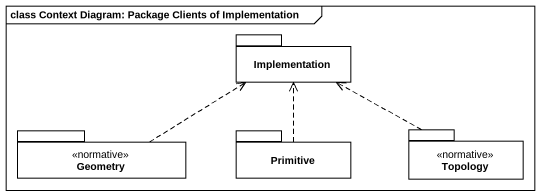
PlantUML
@startuml
mainframe class Context Diagram: Package Clients of Implementation
package Implementation {
}
package Geometry <<normative>> {
}
package Primitive {
}
package Topology <<normative>> {
}
Geometry .right.> Implementation
Primitive .up.> Implementation
Topology .left.> Implementation
@enduml
